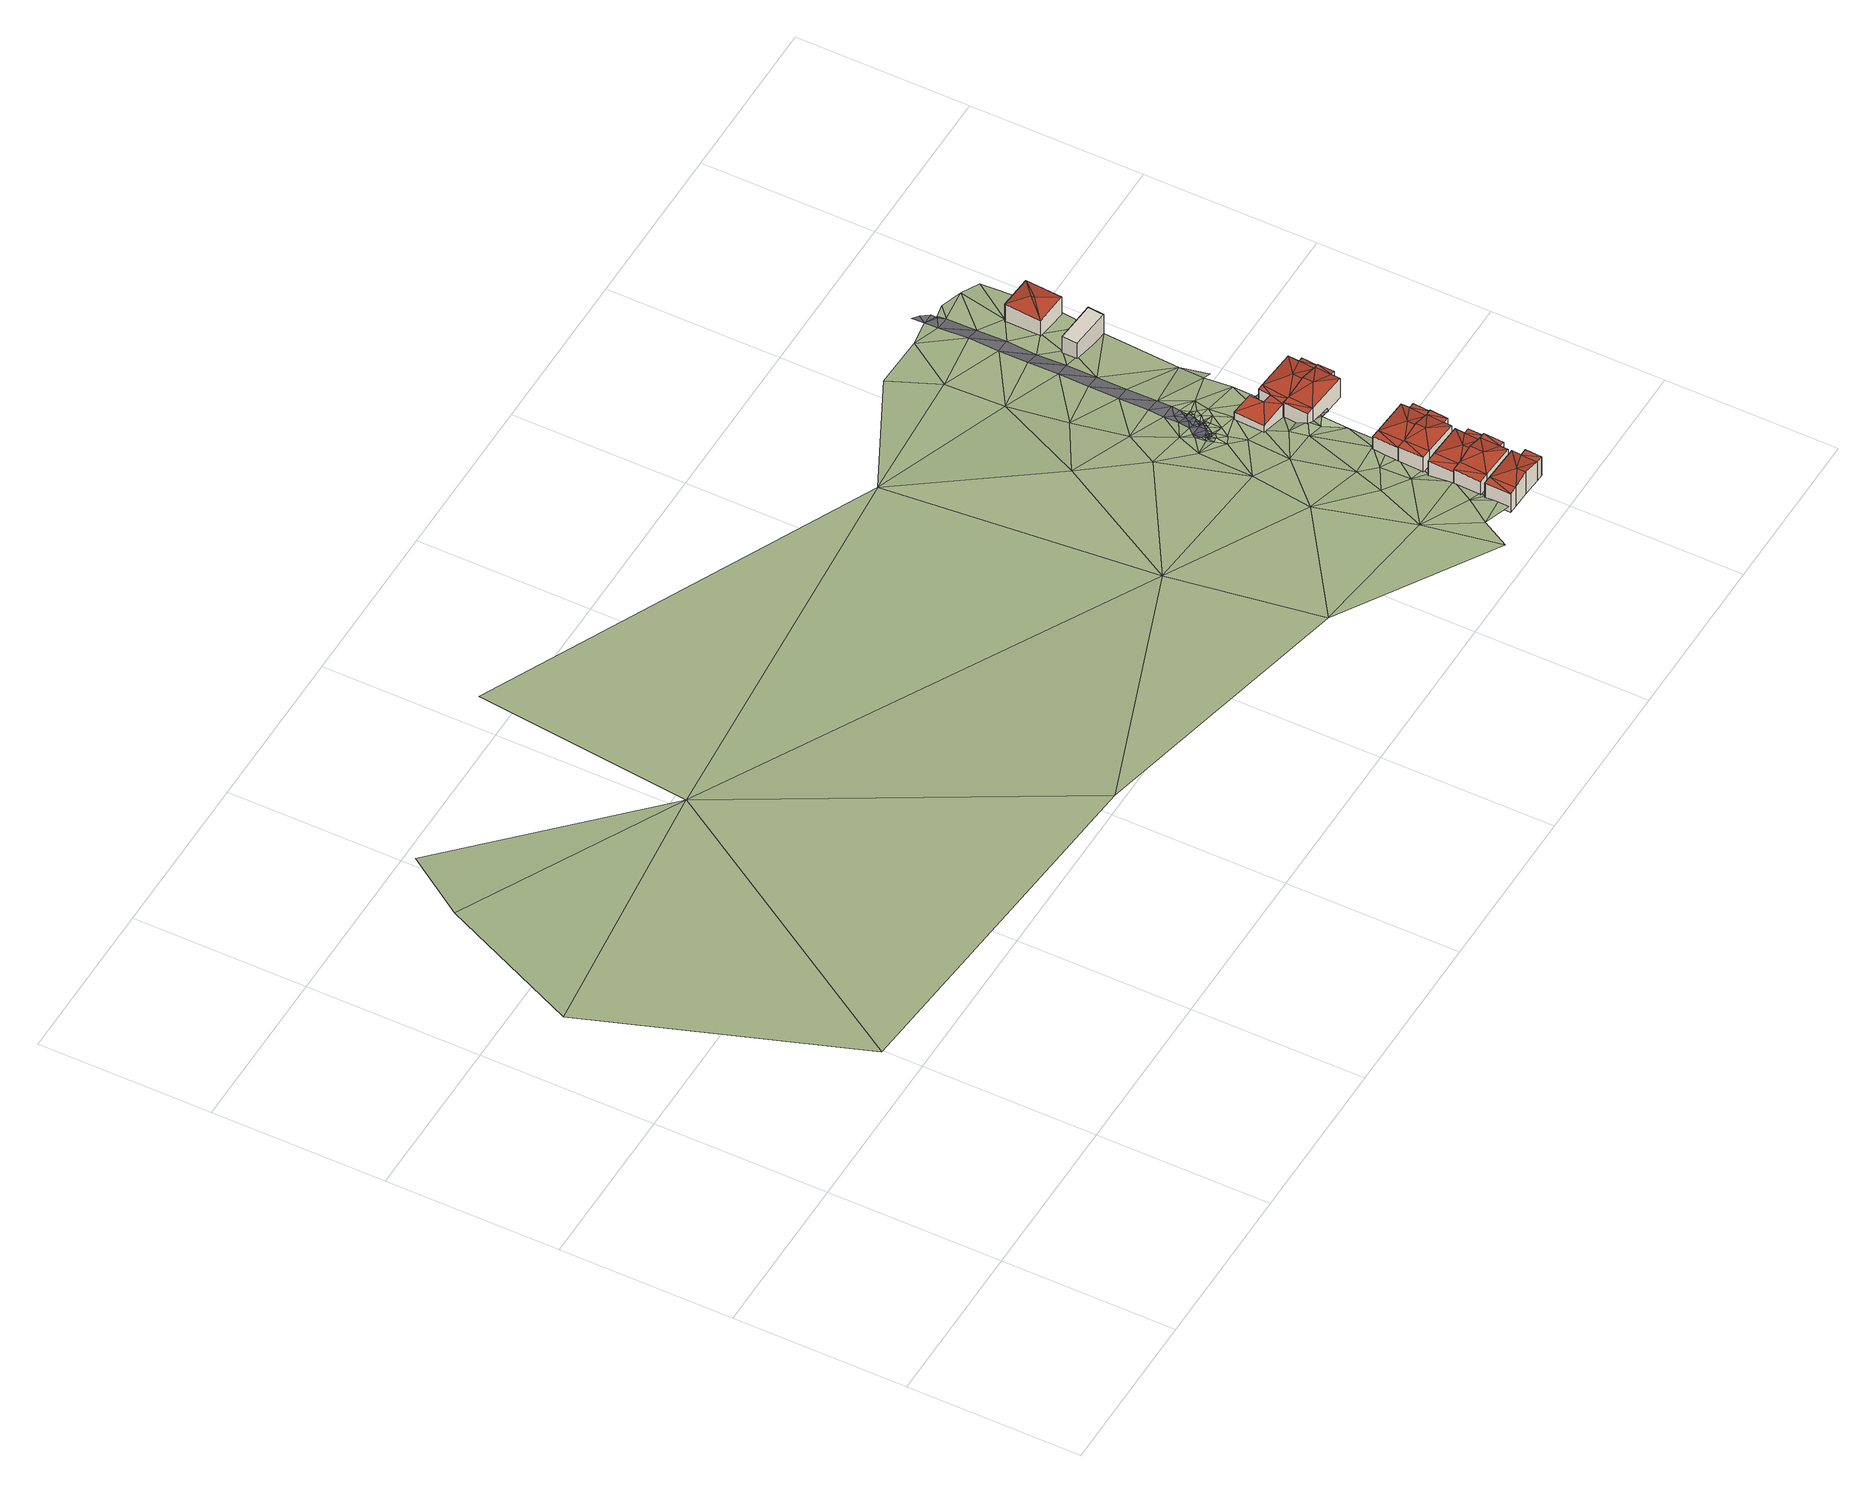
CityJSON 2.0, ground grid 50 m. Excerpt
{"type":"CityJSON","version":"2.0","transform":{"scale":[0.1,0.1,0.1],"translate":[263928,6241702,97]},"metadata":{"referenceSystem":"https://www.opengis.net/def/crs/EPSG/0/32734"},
"CityObjects":{
"building1":{"type":"Building","attributes":{"address":"30 Kylemore Road Universtity Estate Cape Town","building":"house","building:levels":2,"building_height":6.9,"roof_height":117.9,"ground_height":109,"plus_code":"4FRW3C6X+GHG"},"geometry":[{"type":"Solid","lod":"2","boundaries":[[[[0,1,2]],[[2,1,3]],[[2,4,5]],[[2,3,4]],[[4,3,6]],[[7,8,9]],[[7,9,10]],[[4,6,8]],[[4,8,7]],[[4,7,5]],[[11,12,10,9]],[[12,13,7,10]],[[13,14,5,7]],[[14,15,2,5]],[[15,16,0,2]],[[16,17,1,0]],[[17,18,3,1]],[[18,19,6,3]],[[19,20,8,6]],[[20,11,9,8]],[[20,19,18,17,16,15,14,13,12,11]]]],"semantics":{"surfaces":[{"type":"RoofSurface"},{"type":"WallSurface"},{"type":"GroundSurface"}],"values":[[0,0,0,0,0,0,0,0,0,0,1,1,1,1,1,1,1,1,1,1,2]]}}]},
"building2":{"type":"Building","attributes":{"address":"28 Kylemore Road University Estate Cape Town","building":"house","building:levels":2,"building_height":6.9,"roof_height":117.1,"ground_height":108,"plus_code":"4FRW3C6X+HH8"},"geometry":[{"type":"Solid","lod":"2","boundaries":[[[[21,22,23]],[[23,22,24]],[[25,26,27]],[[25,27,28]],[[27,29,30]],[[28,27,30]],[[28,30,31]],[[31,30,21]],[[21,30,22]],[[29,22,30]],[[32,33,21,23]],[[33,34,31,21]],[[34,35,28,31]],[[35,36,25,28]],[[36,37,26,25]],[[37,38,27,26]],[[38,39,29,27]],[[39,40,22,29]],[[40,41,24,22]],[[41,32,23,24]],[[41,40,39,38,37,36,35,34,33,32]]]],"semantics":{"surfaces":[{"type":"RoofSurface"},{"type":"WallSurface"},{"type":"GroundSurface"}],"values":[[0,0,0,0,0,0,0,0,0,0,1,1,1,1,1,1,1,1,1,1,2]]}}]},
"building3":{"type":"Building","attributes":{"address":"26 Kylemore Road University Estate Cape Town","building":"house","building:levels":2,"building_height":6.9,"roof_height":116.2,"ground_height":107.2,"plus_code":"4FRW3C6X+HHP"},"geometry":[{"type":"Solid","lod":"2","boundaries":[[[[42,43,44]],[[42,44,45]],[[46,47,48]],[[46,48,49]],[[45,50,51]],[[45,44,50]],[[50,44,52]],[[50,52,47]],[[50,47,46]],[[50,46,51]],[[53,54,49,48]],[[54,55,46,49]],[[55,56,51,46]],[[56,57,45,51]],[[57,58,42,45]],[[58,59,43,42]],[[59,60,44,43]],[[60,61,52,44]],[[61,62,47,52]],[[62,53,48,47]],[[62,61,60,59,58,57,56,55,54,53]]]],"semantics":{"surfaces":[{"type":"RoofSurface"},{"type":"WallSurface"},{"type":"GroundSurface"}],"values":[[0,0,0,0,0,0,0,0,0,0,1,1,1,1,1,1,1,1,1,1,2]]}}]},
"building4":{"type":"Building","attributes":{"address":"24 Kylemore Road University Estate Cape Town","building":"house","building:levels":2,"building_height":6.9,"roof_height":114.9,"ground_height":106.9,"plus_code":"4FRW3C6X+JHH"},"geometry":[{"type":"Solid","lod":"2","boundaries":[[[[63,64,65]],[[65,64,66]],[[66,67,68]],[[69,70,71]],[[69,71,72]],[[65,66,68]],[[65,68,73]],[[73,68,69]],[[69,68,70]],[[67,70,68]],[[74,75,69,72]],[[75,76,73,69]],[[76,77,65,73]],[[77,78,63,65]],[[78,79,64,63]],[[79,80,66,64]],[[80,81,67,66]],[[81,82,70,67]],[[82,83,71,70]],[[83,74,72,71]],[[83,82,81,80,79,78,77,76,75,74]]]],"semantics":{"surfaces":[{"type":"RoofSurface"},{"type":"WallSurface"},{"type":"GroundSurface"}],"values":[[0,0,0,0,0,0,0,0,0,0,1,1,1,1,1,1,1,1,1,1,2]]}}]},
"building5":{"type":"Building","attributes":{"address":"22 Kylemore Road University Estate Cape Town","building":"house","building:levels":2,"building_height":6.9,"roof_height":114.7,"ground_height":106.4,"plus_code":"4FRW3C6X+JHX"},"geometry":[{"type":"Solid","lod":"2","boundaries":[[[[84,85,86]],[[86,85,87]],[[88,89,90]],[[88,90,91]],[[86,92,93]],[[86,87,92]],[[92,87,94]],[[92,94,89]],[[92,89,88]],[[92,88,93]],[[95,96,91,90]],[[96,97,88,91]],[[97,98,93,88]],[[98,99,86,93]],[[99,100,84,86]],[[100,101,85,84]],[[101,102,87,85]],[[102,103,94,87]],[[103,104,89,94]],[[104,95,90,89]],[[104,103,102,101,100,99,98,97,96,95]]]],"semantics":{"surfaces":[{"type":"RoofSurface"},{"type":"WallSurface"},{"type":"GroundSurface"}],"values":[[0,0,0,0,0,0,0,0,0,0,1,1,1,1,1,1,1,1,1,1,2]]}}]},
"building6":{"type":"Building","attributes":{"address":"14 Kylemore Road University Estate Cape Town","building":"house","building:levels":2,"building_height":6.9,"roof_height":113.3,"ground_height":103.6,"plus_code":"4FRW3C6X+QHG"},"geometry":[{"type":"Solid","lod":"2","boundaries":[[[[105,106,107]],[[105,107,108]],[[109,110,111]],[[109,111,112]],[[113,114,115]],[[113,115,116]],[[116,115,117]],[[110,117,111]],[[111,117,115]],[[118,113,119]],[[113,116,119]],[[119,116,120]],[[119,120,106]],[[119,106,105]],[[119,105,118]],[[121,122,116,117]],[[122,123,120,116]],[[123,124,106,120]],[[124,125,107,106]],[[125,126,108,107]],[[126,127,105,108]],[[127,128,118,105]],[[128,129,113,118]],[[129,130,114,113]],[[130,131,115,114]],[[131,132,111,115]],[[132,133,112,111]],[[133,134,109,112]],[[134,135,110,109]],[[135,121,117,110]],[[135,134,133,132,131,130,129,128,127,126,125,124,123,122,121]]]],"semantics":{"surfaces":[{"type":"RoofSurface"},{"type":"WallSurface"},{"type":"GroundSurface"}],"values":[[0,0,0,0,0,0,0,0,0,0,0,0,0,0,0,1,1,1,1,1,1,1,1,1,1,1,1,1,1,1,2]]}}]},
"building7":{"type":"Building","attributes":{"address":"16 Kylemore Road University Estate Cape Town","building":"house","building:levels":2,"building_height":6.9,"roof_height":112.8,"ground_height":104.1,"plus_code":"4FRW3C6X+QJ2"},"geometry":[{"type":"Solid","lod":"2","boundaries":[[[[136,137,138]],[[136,138,139]],[[140,141,138]],[[142,143,144]],[[144,143,145]],[[139,138,141]],[[139,141,146]],[[146,141,142]],[[142,141,143]],[[140,143,141]],[[147,148,142,144]],[[148,149,146,142]],[[149,150,139,146]],[[150,151,136,139]],[[151,152,137,136]],[[152,153,138,137]],[[153,154,140,138]],[[154,155,143,140]],[[155,156,145,143]],[[156,147,144,145]],[[156,155,154,153,152,151,150,149,148,147]]]],"semantics":{"surfaces":[{"type":"RoofSurface"},{"type":"WallSurface"},{"type":"GroundSurface"}],"values":[[0,0,0,0,0,0,0,0,0,0,1,1,1,1,1,1,1,1,1,1,2]]}}]},
"building8":{"type":"Building","attributes":{"building":"garage","building:levels":2,"building_height":6.9,"roof_height":109.1,"ground_height":101.2,"plus_code":"4FRW3C6X+XHG"},"geometry":[{"type":"Solid","lod":"1","boundaries":[[[[157,158,159,160]],[[158,161,162,159]],[[161,163,164,162]],[[163,157,160,164]],[[160,159,162,164]],[[163,161,158,157]]]]}]},
"building9":{"type":"Building","attributes":{"address":"2 Rhodes Avenue University Estate Cape Town","building":"house","building:levels":2,"building_height":6.9,"roof_height":107.3,"ground_height":99.5,"plus_code":"4FRW3C7X+2JJ"},"geometry":[{"type":"Solid","lod":"2","boundaries":[[[[165,166,167]],[[168,169,170]],[[167,169,165]],[[165,169,168]],[[166,170,167]],[[167,170,169]],[[171,172,166,165]],[[172,173,170,166]],[[173,174,168,170]],[[174,171,165,168]],[[174,173,172,171]]]],"semantics":{"surfaces":[{"type":"RoofSurface"},{"type":"WallSurface"},{"type":"GroundSurface"}],"values":[[0,0,0,0,0,0,1,1,1,1,2]]}}]},
"terrain1":{"type":"TINRelief","geometry":[{"type":"CompositeSurface","lod":"1","boundaries":[[[175,176,177]],[[176,178,177]],[[179,176,175]],[[176,180,178]],[[176,179,181]],[[176,182,183]],[[179,184,181]],[[181,182,176]],[[181,184,185]],[[184,186,187]],[[184,187,185]],[[182,181,188]],[[181,185,189]],[[188,181,190]],[[181,189,190]],[[187,186,191]],[[185,187,192]],[[193,187,191]],[[182,188,194]],[[185,195,189]],[[185,192,196]],[[197,192,187]],[[188,190,198]],[[199,187,193]],[[191,200,193]],[[200,191,201]],[[185,196,195]],[[189,202,190]],[[187,199,197]],[[198,203,188]],[[204,193,200]],[[204,205,193]],[[206,202,189]],[[202,207,190]],[[192,208,196]],[[193,205,199]],[[208,192,197]],[[188,203,194]],[[204,209,205]],[[198,190,207]],[[194,210,182]],[[195,211,189]],[[205,209,212]],[[189,211,206]],[[182,210,213]],[[214,212,209]],[[206,215,202]],[[202,215,216]],[[199,217,197]],[[202,218,207]],[[202,216,218]],[[212,214,219]],[[217,220,197]],[[197,221,208]],[[196,222,195]],[[208,223,196]],[[206,224,215]],[[225,216,215]],[[197,220,221]],[[225,215,224]],[[226,219,214]],[[216,227,218]],[[218,228,207]],[[225,229,216]],[[216,229,227]],[[224,206,230]],[[225,231,229]],[[224,232,225]],[[233,231,225]],[[220,217,234]],[[232,233,225]],[[230,206,211]],[[198,207,235]],[[211,195,236]],[[233,232,237]],[[232,224,238]],[[207,228,239]],[[232,240,237]],[[226,241,219]],[[224,230,238]],[[240,232,242]],[[221,243,208]],[[238,242,232]],[[240,242,244]],[[220,234,245]],[[244,242,246]],[[247,242,238]],[[246,242,247]],[[223,222,196]],[[243,223,208]],[[239,248,207]],[[247,249,246]],[[195,250,236]],[[251,203,198]],[[252,238,230]],[[238,252,247]],[[195,222,250]],[[226,253,241]],[[254,249,247]],[[234,255,245]],[[207,248,235]],[[252,254,247]],[[198,235,256]],[[230,211,257]],[[249,254,258]],[[259,254,252]],[[254,260,258]],[[230,257,252]],[[261,255,234]],[[257,211,236]],[[260,254,259]],[[262,258,260]],[[198,256,251]],[[260,263,262]],[[263,264,262]],[[265,260,259]],[[263,266,264]],[[265,263,260]],[[263,267,266]],[[252,268,259]],[[269,267,263]],[[265,269,263]],[[268,265,259]],[[270,267,269]],[[265,268,269]],[[203,271,194]],[[272,273,223]],[[274,267,270]],[[268,252,257]],[[261,275,255]],[[222,223,276]],[[269,268,270]],[[277,278,274]],[[277,274,270]],[[250,222,279]],[[278,277,280]],[[280,281,278]],[[282,281,280]],[[273,276,223]],[[251,283,203]],[[236,250,284]],[[270,285,277]],[[285,280,277]],[[280,286,282]],[[287,273,272]],[[282,286,288]],[[289,270,268]],[[280,285,286]],[[289,268,257]],[[289,285,270]],[[279,222,290]],[[276,290,222]],[[279,291,250]],[[273,287,292]],[[283,271,203]],[[293,288,286]],[[250,291,284]],[[286,285,293]],[[288,293,294]],[[293,285,289]],[[289,257,295]],[[293,296,294]],[[290,297,279]],[[287,298,292]],[[299,290,276]],[[210,194,300]],[[299,297,290]],[[298,301,292]],[[302,194,271]],[[297,299,303]],[[213,210,304]],[[305,293,289]],[[306,307,295]],[[295,305,289]],[[306,308,307]],[[309,303,299]],[[293,310,296]],[[194,302,300]],[[307,311,295]],[[303,309,312]],[[305,295,311]],[[313,296,314]],[[315,311,307]],[[293,305,310]],[[315,316,311]],[[317,313,314]],[[304,210,318]],[[210,300,318]],[[310,314,296]],[[316,315,319]],[[320,317,321]],[[316,319,322]],[[320,323,324]],[[323,320,321]],[[310,325,314]],[[321,317,161]],[[314,161,317]],[[326,304,318]],[[324,323,327]],[[324,327,328]],[[304,326,329]],[[328,330,331]],[[328,327,330]],[[327,323,163]],[[332,333,334]],[[335,333,331]],[[331,330,335]],[[336,327,163]],[[333,335,334]],[[335,330,337]],[[330,171,337]]]}]},
"road1":{"type":"Road","attributes":{"highway":"residential","name":"Upper Mountain Road","surface":"asphalt","lanes":2,"width":7.4},"geometry":[{"type":"MultiSurface","lod":"1","boundaries":[[[231,233,237]],[[338,244,246]],[[231,338,229]],[[228,227,338]],[[229,338,227]],[[227,228,218]],[[249,339,228]],[[340,262,264]],[[341,239,339]],[[258,339,249]],[[266,342,340]],[[340,342,339]],[[239,341,343]],[[278,344,345]],[[343,346,274]],[[258,340,339]],[[347,333,332]],[[347,332,348]],[[348,329,347]],[[329,349,350]],[[271,317,320]],[[331,318,328]],[[302,320,324]],[[338,231,240]],[[240,244,338]],[[240,231,237]],[[339,239,228]],[[262,340,258]],[[281,344,278]],[[344,281,282]],[[246,249,338]],[[228,338,249]],[[264,266,340]],[[342,266,267]],[[288,351,352]],[[296,256,294]],[[267,346,342]],[[274,278,345]],[[339,342,341]],[[329,348,349]],[[326,333,347]],[[283,313,317]],[[313,251,296]],[[352,351,345]],[[343,341,346]],[[341,342,346]],[[352,344,282]],[[294,235,351]],[[345,344,352]],[[294,256,235]],[[282,288,352]],[[326,347,329]],[[346,267,274]],[[343,274,345]],[[351,288,294]],[[350,353,329]],[[345,248,343]],[[239,343,248]],[[296,251,256]],[[235,248,351]],[[345,351,248]],[[326,331,333]],[[300,324,328]],[[313,283,251]],[[317,271,283]],[[320,302,271]],[[324,300,302]],[[328,318,300]],[[331,326,318]]]}]}
},
"vertices":[
[2818,145,189],[2815,70,189],[2842,144,189],[2840,69,189],[2889,93,202],[2949,139,189],[2890,67,202],[2948,111,189],[2945,64,189],[2966,63,189],[2968,111,189],[2966,63,120],[2968,111,120],[2948,111,120],[2949,139,120],[2842,144,120],[2818,145,120],[2815,70,120],[2840,69,120],[2890,67,120],[2945,64,120],
[2959,235,179],[2957,177,179],[2976,235,179],[2973,176,179],[2829,241,179],[2824,160,179],[2854,159,179],[2860,240,179],[2956,153,179],[2907,199,192],[2910,238,192],[2976,235,110],[2959,235,110],[2910,238,110],[2860,240,110],[2829,241,110],[2824,160,110],[2854,159,110],[2956,153,110],[2957,177,110],[2973,176,110],
[2832,316,171],[2829,241,171],[2860,240,171],[2863,315,171],[2961,281,171],[2959,235,171],[2976,235,171],[2978,281,171],[2911,260,184],[2963,310,171],[2910,238,184],[2976,235,102],[2978,281,102],[2961,281,102],[2963,310,102],[2863,315,102],[2832,316,102],[2829,241,102],[2860,240,102],[2910,238,102],[2959,235,102],
[2841,407,168],[2838,333,168],[2868,405,168],[2865,331,168],[2970,323,168],[2921,371,181],[2974,398,168],[2971,346,168],[2987,344,168],[2992,397,168],[2923,401,181],[2992,397,99],[2974,398,99],[2923,401,99],[2868,405,99],[2841,407,99],[2838,333,99],[2865,331,99],[2970,323,99],[2971,346,99],[2987,344,99],
[2846,483,163],[2841,407,163],[2871,481,163],[2868,405,163],[2979,449,163],[2974,398,163],[2992,397,163],[2996,448,163],[2925,427,176],[2980,474,163],[2923,401,176],[2992,397,94],[2996,448,94],[2979,449,94],[2980,474,94],[2871,481,94],[2846,483,94],[2841,407,94],[2868,405,94],[2923,401,94],[2974,398,94],
[3011,785,135],[3008,737,135],[3020,736,135],[3024,784,135],[2777,844,135],[2770,754,135],[2843,795,135],[2847,838,135],[2893,827,135],[2877,828,135],[2874,792,135],[2885,746,135],[2861,748,135],[3014,818,135],[2953,771,148],[2951,741,148],[2861,748,66],[2885,746,66],[2951,741,66],[3008,737,66],[3020,736,66],[3024,784,66],[3011,785,66],[3014,818,66],[2893,827,66],[2877,828,66],[2874,792,66],[2843,795,66],[2847,838,66],[2777,844,66],[2770,754,66],
[2861,748,140],[2855,675,140],[2878,673,140],[2885,746,140],[3004,662,140],[2949,710,153],[3008,737,140],[3005,689,140],[3020,736,140],[3018,688,140],[2951,741,153],[3020,736,71],[3008,737,71],[2951,741,71],[2885,746,71],[2861,748,71],[2855,675,71],[2878,673,71],[3004,662,71],[3005,689,71],[3018,688,71],
[2821,1363,42],[2817,1317,42],[2817,1317,111],[2821,1363,111],[2938,1307,42],[2938,1307,111],[2942,1354,42],[2942,1354,111],
[2963,1544,94],[2865,1551,94],[2910,1501,107],[2955,1437,94],[2910,1490,107],[2857,1444,94],[2963,1544,25],[2865,1551,25],[2857,1444,25],[2955,1437,25],
[201,454,361],[874,1383,197],[5,1262,265],[258,1713,186],[1285,374,342],[417,1912,138],[2123,694,212],[2149,1527,95],[1024,2060,98],[2173,244,239],[2547,500,172],[2667,4,172],[2625,228,170],[2385,1098,152],[2589,688,150],[2521,938,140],[2721,92,160],[2696,378,157],[2781,169,149],[2562,1385,81],[2695,639,142],[2737,470,141],[2789,341,132],[2587,1041,122],[2829,241,136],[2816,105,147],[2815,70,147],[2611,855,130],[2567,1202,109],[2818,145,141],[2824,160,139],[2679,811,125],[2643,927,123],[2783,429,134],[2842,144,141],[2573,1567,60],[2717,771,125],[2854,159,139],[2530,1717,38],[2876,142,136],[2669,843,125],[2669,865,118],[2832,316,123],[2666,897,118],[2885,157,132],[2838,333,123],[2841,407,123],[2811,646,115],[2846,483,124],[2685,845,125],[2676,863,118],[2909,141,128],[2674,882,118],[2675,908,114],[2679,874,118],[2709,826,118],[2682,869,118],[2688,860,118],[2684,865,118],[2863,315,121],[2707,1008,99],[2770,754,119],[2686,866,118],[2697,854,125],[2692,926,114],[2689,868,118],[2916,155,128],[2694,865,118],[2843,443,123],[2692,870,118],[2865,331,121],[2694,873,118],[2700,865,118],[2703,963,105],[2703,883,118],[2796,697,120],[2718,1144,89],[2727,852,118],[2949,139,128],[2717,887,114],[2897,329,121],[2711,1053,99],[2777,844,115],[2719,901,114],[2731,886,114],[2725,899,114],[2923,312,112],[2722,904,114],[2730,907,109],[2724,908,109],[2732,901,114],[2725,911,109],[2727,915,109],[2758,895,112],[2735,910,109],[2748,923,109],[2734,1325,72],[2871,481,112],[2883,494,112],[2733,933,109],[2930,326,112],[2889,579,107],[2742,940,109],[2738,952,109],[2855,675,112],[2745,952,109],[2739,956,109],[2740,960,104],[2726,1235,80],[2861,748,94],[2757,941,108],[2751,956,104],[2906,479,112],[2742,982,104],[2778,919,108],[2863,641,105],[2858,708,94],[2914,492,104],[2794,967,98],[2744,1005,104],[2847,838,104],[2748,1050,99],[2878,673,98],[2940,477,104],[2895,656,105],[2749,1506,52],[2944,489,104],[2741,1416,63],[2909,670,93],[2686,1715,32],[2888,909,92],[2843,795,107],[2877,828,95],[2874,792,94],[2926,654,96],[2892,994,78],[2884,841,95],[2941,668,93],[2755,1141,89],[2913,1078,55],[2893,827,95],[2915,839,84],[2763,1232,80],[2757,1597,47],[2934,824,84],[2771,1322,71],[2817,1317,63],[2946,837,84],[2821,1363,57],[2778,1413,58],[2923,992,66],[2764,1688,31],[2857,1444,46],[2786,1503,55],[2768,1729,25],[2865,1551,38],[2794,1594,42],[2804,1712,25],[2801,1685,31],[2844,1722,21],[2907,1701,20],[2955,1437,37],[2969,1680,8],
[2687,877,118],[2712,909,109],[2718,909,109],[2707,925,109],[2720,915,109],[2717,942,109],[2734,959,104],[2728,956,104],[2724,926,109],[2794,1705,31],[2800,1715,25],[2799,1729,25],[2783,1752,25],[2718,986,104],[2735,969,104],[2771,1768,19]
]}
